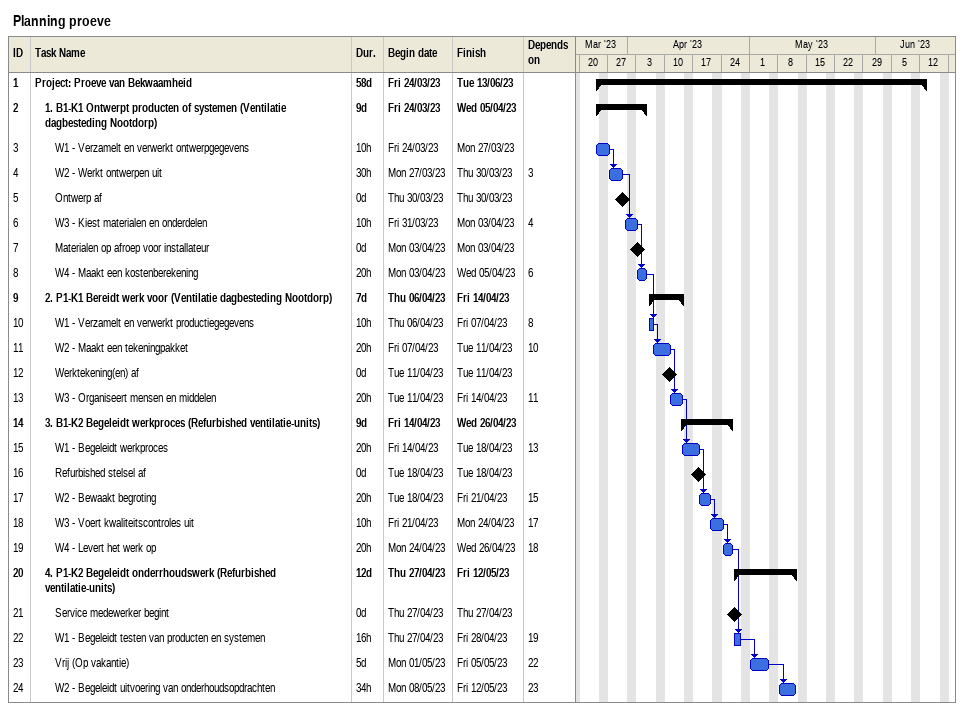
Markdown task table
Planning proeve

| ID | Level | Task | Duration | Start | Finish | Predecessors |
|---|---|---|---|---|---|---|
| 1 | 1 | **Project: Proeve van Bekwaamheid** | 58d | 2023-03-24 | 2023-06-13 |  |
| 2 | 2 | **1. B1-K1 Ontwerpt producten of systemen (Ventilatie dagbesteding Nootdorp)** | 9d | 2023-03-24 | 2023-04-05 |  |
| 3 | 3 | W1 - Verzamelt en verwerkt ontwerpgegevens | 10h | 2023-03-24 | 2023-03-27 |  |
| 4 | 3 | W2 - Werkt ontwerpen uit | 30h | 2023-03-27 | 2023-03-30 | 3 |
| 5 | 3 | Ontwerp af | 0d | 2023-03-30 | 2023-03-30 |  |
| 6 | 3 | W3 - Kiest materialen en onderdelen | 10h | 2023-03-31 | 2023-04-03 | 4 |
| 7 | 3 | Materialen op afroep voor installateur | 0d | 2023-04-03 | 2023-04-03 |  |
| 8 | 3 | W4 - Maakt een kostenberekening | 20h | 2023-04-03 | 2023-04-05 | 6 |
| 9 | 2 | **2. P1-K1 Bereidt werk voor (Ventilatie dagbesteding Nootdorp)** | 7d | 2023-04-06 | 2023-04-14 |  |
| 10 | 3 | W1 - Verzamelt en verwerkt productiegegevens | 10h | 2023-04-06 | 2023-04-07 | 8 |
| 11 | 3 | W2 - Maakt een tekeningpakket | 20h | 2023-04-07 | 2023-04-11 | 10 |
| 12 | 3 | Werktekening(en) af | 0d | 2023-04-11 | 2023-04-11 |  |
| 13 | 3 | W3 - Organiseert mensen en middelen | 20h | 2023-04-11 | 2023-04-14 | 11 |
| 14 | 2 | **3. B1-K2 Begeleidt werkproces (Refurbished ventilatie-units)** | 9d | 2023-04-14 | 2023-04-26 |  |
| 15 | 3 | W1 - Begeleidt werkproces | 20h | 2023-04-14 | 2023-04-18 | 13 |
| 16 | 3 | Refurbished stelsel af | 0d | 2023-04-18 | 2023-04-18 |  |
| 17 | 3 | W2 - Bewaakt begroting | 20h | 2023-04-18 | 2023-04-21 | 15 |
| 18 | 3 | W3 - Voert kwaliteitscontroles uit | 10h | 2023-04-21 | 2023-04-24 | 17 |
| 19 | 3 | W4 - Levert het werk op | 20h | 2023-04-24 | 2023-04-26 | 18 |
| 20 | 2 | **4. P1-K2 Begeleidt onderrhoudswerk (Refurbished ventilatie-units)** | 12d | 2023-04-27 | 2023-05-12 |  |
| 21 | 3 | Service medewerker begint | 0d | 2023-04-27 | 2023-04-27 |  |
| 22 | 3 | W1 - Begeleidt testen van producten en systemen | 16h | 2023-04-27 | 2023-04-28 | 19 |
| 23 | 3 | Vrij (Op vakantie) | 5d | 2023-05-01 | 2023-05-05 | 22 |
| 24 | 3 | W2 - Begeleidt uitvoering van onderhoudsopdrachten | 34h | 2023-05-08 | 2023-05-12 | 23 |
